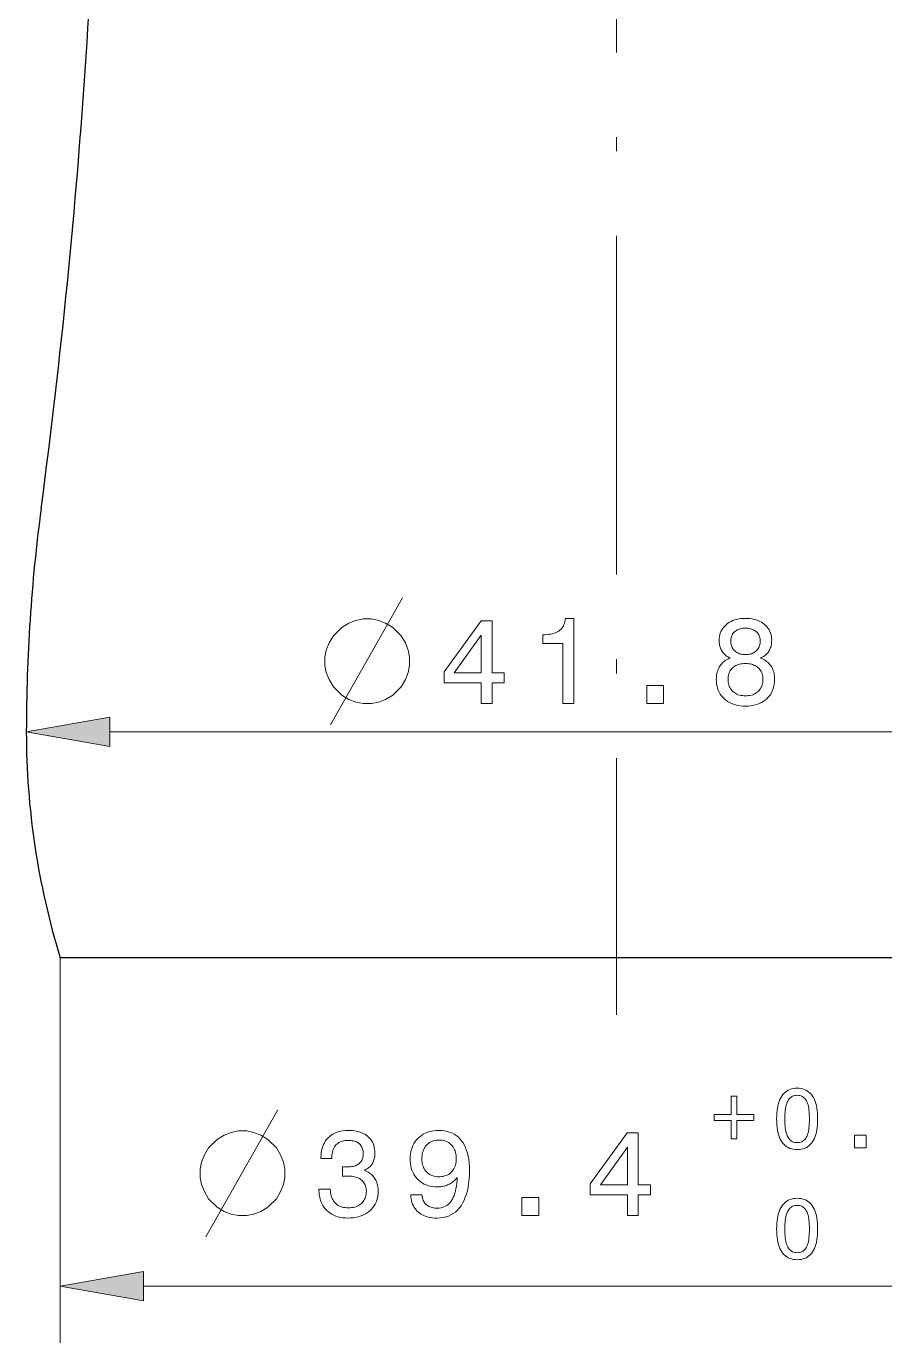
# Model space of a CAD drawing. Extents: x 0 to 297, y 0 to 420.
# Drawn here: x 124.7 to 155.1, y 108.12 to 154.75 of the extents above; entities that cross this region are included whole.
import ezdxf

# ---------------------------------------------------------------- set-up
doc = ezdxf.new("R2010")
doc.units = 0
doc.linetypes.add('DASHDOT', pattern=[18.5, 12, -3, 0.5, -3])

msp = doc.modelspace()

# ---------------------------------------------------------------- linework, layer by layer
at = {"color": 7, "linetype": 'DASHDOT', "lineweight": 13}
msp.add_line((145.6, 332.328), (145.6, 119.729), dxfattribs=at)
at = {"color": 7, "lineweight": 13}
for p, q in [((127.655, 129.758), (163.546, 129.758)), ((128.855, 110.121), (162.346, 110.121))]:
    msp.add_line(p, q, dxfattribs=at)
at = {"color": 7, "lineweight": 13, "ltscale": 0.340917}
msp.add_line((125.9, 121.758), (125.9, 108.121), dxfattribs=at)
at = {"color": 7, "lineweight": 30}
for p, q in [((165.3, 121.758), (125.9, 121.758)), ((165.25, 121.758), (125.95, 121.758))]:
    msp.add_line(p, q, dxfattribs=at)
at = {"color": 7, "lineweight": 13}
for points in [[(135.475, 130.008), (137.175, 133.008), (138.025, 134.508)], [(131.055, 111.871), (132.755, 114.871), (133.605, 116.371)]]:
    msp.add_lwpolyline(points, dxfattribs=at)
for points in [[(136.925, 133.758), (136.625, 133.758), (136.375, 133.708), (136.125, 133.608), (135.875, 133.458), (135.575, 133.158), (135.425, 132.908), (135.325, 132.658), (135.275, 132.408), (135.275, 132.108), (135.325, 131.858), (135.425, 131.608), (135.575, 131.358), (135.875, 131.058), (136.125, 130.908), (136.375, 130.808), (136.625, 130.758), (136.925, 130.758), (137.175, 130.808), (137.425, 130.908), (137.675, 131.058), (137.975, 131.358), (138.125, 131.608), (138.225, 131.858), (138.275, 132.108), (138.275, 132.408), (138.225, 132.658), (138.125, 132.908), (137.975, 133.158), (137.675, 133.458), (137.425, 133.608), (137.175, 133.708)], [(140.812, 130.758), (140.812, 131.5), (139.494, 131.5), (139.494, 131.88), (140.808, 133.691), (141.2, 133.691), (141.2, 131.846), (141.628, 131.846), (141.628, 131.5), (141.2, 131.5), (141.2, 130.758)], [(143.696, 130.758), (143.696, 132.892), (142.996, 132.892), (142.996, 133.197), (143.071, 133.2), (143.142, 133.205), (143.21, 133.213), (143.273, 133.223), (143.332, 133.236), (143.388, 133.252), (143.439, 133.27), (143.486, 133.29), (143.53, 133.314), (143.569, 133.34), (143.605, 133.368), (143.638, 133.401), (143.668, 133.436), (143.696, 133.475), (143.72, 133.517), (143.741, 133.562), (143.759, 133.611), (143.774, 133.663), (143.786, 133.718), (143.795, 133.777), (144.088, 133.777), (144.088, 130.758)], [(149.633, 132.373), (149.594, 132.392), (149.557, 132.412), (149.523, 132.433), (149.49, 132.456), (149.459, 132.48), (149.43, 132.505), (149.404, 132.532), (149.379, 132.56), (149.356, 132.589), (149.335, 132.62), (149.317, 132.652), (149.3, 132.685), (149.285, 132.72), (149.272, 132.756), (149.261, 132.794), (149.252, 132.833), (149.245, 132.873), (149.24, 132.915), (149.237, 132.958), (149.236, 133.003), (149.239, 133.071), (149.247, 133.136), (149.26, 133.198), (149.278, 133.258), (149.301, 133.315), (149.329, 133.369), (149.363, 133.421), (149.402, 133.471), (149.445, 133.518), (149.495, 133.562), (149.548, 133.603), (149.604, 133.639), (149.664, 133.672), (149.726, 133.7), (149.792, 133.723), (149.861, 133.743), (149.933, 133.758), (150.008, 133.768), (150.087, 133.775), (150.168, 133.777), (150.25, 133.775), (150.329, 133.768), (150.404, 133.758), (150.476, 133.743), (150.545, 133.723), (150.611, 133.7), (150.673, 133.672), (150.733, 133.639), (150.789, 133.603), (150.842, 133.562), (150.89, 133.518), (150.934, 133.471), (150.972, 133.421), (151.006, 133.369), (151.034, 133.315), (151.057, 133.258), (151.075, 133.198), (151.088, 133.136), (151.095, 133.071), (151.098, 133.003), (151.097, 132.958), (151.094, 132.914), (151.089, 132.872), (151.082, 132.831), (151.074, 132.792), (151.063, 132.754), (151.05, 132.718), (151.036, 132.683), (151.019, 132.649), (151.001, 132.617), (150.98, 132.587), (150.958, 132.558), (150.933, 132.53), (150.907, 132.503), (150.878, 132.478), (150.847, 132.455), (150.814, 132.432), (150.78, 132.411), (150.743, 132.391), (150.704, 132.373), (150.752, 132.353), (150.797, 132.332), (150.841, 132.308), (150.882, 132.283), (150.92, 132.255), (150.956, 132.226), (150.99, 132.195), (151.021, 132.161), (151.049, 132.126), (151.076, 132.088), (151.1, 132.049), (151.121, 132.008), (151.14, 131.965), (151.156, 131.921), (151.17, 131.875), (151.181, 131.827), (151.19, 131.777), (151.196, 131.726), (151.2, 131.673), (151.201, 131.618), (151.198, 131.533), (151.19, 131.452), (151.176, 131.375), (151.156, 131.3), (151.131, 131.23), (151.101, 131.163), (151.064, 131.099), (151.022, 131.039), (150.975, 130.982), (150.922, 130.929), (150.864, 130.88), (150.802, 130.836), (150.737, 130.798), (150.667, 130.764), (150.594, 130.736), (150.516, 130.713), (150.435, 130.695), (150.35, 130.682), (150.261, 130.674), (150.168, 130.672), (150.075, 130.674), (149.986, 130.682), (149.901, 130.695), (149.82, 130.713), (149.743, 130.736), (149.669, 130.764), (149.6, 130.798), (149.535, 130.836), (149.473, 130.88), (149.415, 130.929), (149.363, 130.982), (149.315, 131.039), (149.274, 131.099), (149.237, 131.163), (149.207, 131.23), (149.182, 131.3), (149.162, 131.375), (149.148, 131.452), (149.14, 131.533), (149.137, 131.618), (149.138, 131.673), (149.142, 131.726), (149.148, 131.777), (149.157, 131.827), (149.169, 131.875), (149.182, 131.921), (149.199, 131.965), (149.217, 132.008), (149.239, 132.049), (149.263, 132.088), (149.289, 132.126), (149.318, 132.161), (149.349, 132.195), (149.382, 132.226), (149.418, 132.255), (149.456, 132.283), (149.497, 132.308), (149.54, 132.332), (149.585, 132.353)], [(149.647, 132.97), (149.649, 132.927), (149.653, 132.887), (149.66, 132.848), (149.67, 132.811), (149.683, 132.776), (149.699, 132.742), (149.717, 132.71), (149.738, 132.679), (149.763, 132.651), (149.79, 132.624), (149.819, 132.599), (149.85, 132.577), (149.883, 132.557), (149.919, 132.54), (149.955, 132.526), (149.994, 132.514), (150.035, 132.505), (150.077, 132.498), (150.122, 132.494), (150.168, 132.493), (150.215, 132.494), (150.26, 132.498), (150.302, 132.505), (150.343, 132.514), (150.382, 132.526), (150.419, 132.54), (150.455, 132.557), (150.488, 132.577), (150.519, 132.599), (150.549, 132.624), (150.576, 132.651), (150.6, 132.679), (150.621, 132.71), (150.64, 132.742), (150.655, 132.776), (150.668, 132.811), (150.678, 132.848), (150.685, 132.887), (150.69, 132.927), (150.691, 132.97), (150.69, 133.012), (150.685, 133.052), (150.678, 133.09), (150.669, 133.127), (150.656, 133.162), (150.641, 133.195), (150.623, 133.226), (150.602, 133.255), (150.578, 133.282), (150.552, 133.308), (150.523, 133.331), (150.492, 133.352), (150.459, 133.371), (150.424, 133.387), (150.386, 133.4), (150.347, 133.412), (150.305, 133.42), (150.262, 133.426), (150.216, 133.43), (150.168, 133.431), (150.121, 133.43), (150.075, 133.426), (150.032, 133.42), (149.991, 133.412), (149.951, 133.4), (149.914, 133.387), (149.879, 133.371), (149.846, 133.352), (149.815, 133.331), (149.787, 133.308), (149.76, 133.282), (149.736, 133.255), (149.716, 133.226), (149.697, 133.195), (149.682, 133.162), (149.67, 133.127), (149.66, 133.09), (149.653, 133.052), (149.649, 133.012)], [(139.857, 131.846), (140.812, 131.846), (140.812, 133.189)], [(149.553, 131.627), (149.554, 131.573), (149.559, 131.522), (149.567, 131.473), (149.579, 131.426), (149.594, 131.381), (149.612, 131.339), (149.634, 131.299), (149.658, 131.262), (149.687, 131.226), (149.718, 131.193), (149.752, 131.163), (149.789, 131.136), (149.828, 131.112), (149.869, 131.092), (149.913, 131.074), (149.959, 131.06), (150.008, 131.049), (150.059, 131.041), (150.112, 131.036), (150.168, 131.034), (150.224, 131.036), (150.278, 131.041), (150.329, 131.049), (150.378, 131.06), (150.425, 131.074), (150.469, 131.092), (150.51, 131.112), (150.549, 131.136), (150.586, 131.163), (150.62, 131.193), (150.652, 131.226), (150.68, 131.262), (150.705, 131.299), (150.726, 131.339), (150.744, 131.381), (150.759, 131.426), (150.771, 131.473), (150.779, 131.522), (150.784, 131.573), (150.786, 131.627), (150.784, 131.677), (150.779, 131.724), (150.771, 131.77), (150.76, 131.814), (150.745, 131.855), (150.727, 131.894), (150.705, 131.932), (150.681, 131.967), (150.653, 132), (150.621, 132.03), (150.587, 132.059), (150.551, 132.084), (150.512, 132.106), (150.47, 132.125), (150.426, 132.142), (150.379, 132.155), (150.33, 132.166), (150.279, 132.173), (150.225, 132.177), (150.168, 132.179), (150.112, 132.177), (150.058, 132.173), (150.007, 132.166), (149.958, 132.155), (149.912, 132.142), (149.868, 132.125), (149.827, 132.106), (149.788, 132.084), (149.751, 132.059), (149.717, 132.03), (149.686, 132), (149.658, 131.967), (149.633, 131.932), (149.612, 131.894), (149.594, 131.855), (149.579, 131.814), (149.567, 131.77), (149.559, 131.724), (149.554, 131.677)], [(146.673, 130.758), (146.673, 131.401), (147.269, 131.401), (147.269, 130.758)], [(127.655, 130.279), (124.7, 129.758), (127.655, 129.237)], [(151.273, 116.046), (151.275, 116.15), (151.28, 116.248), (151.289, 116.342), (151.302, 116.431), (151.319, 116.515), (151.34, 116.593), (151.364, 116.667), (151.392, 116.735), (151.423, 116.798), (151.459, 116.856), (151.497, 116.909), (151.54, 116.957), (151.585, 116.998), (151.635, 117.034), (151.687, 117.065), (151.743, 117.09), (151.802, 117.11), (151.865, 117.124), (151.931, 117.132), (152, 117.135), (152.07, 117.132), (152.137, 117.124), (152.2, 117.11), (152.259, 117.09), (152.315, 117.066), (152.368, 117.035), (152.417, 116.999), (152.462, 116.958), (152.504, 116.911), (152.543, 116.859), (152.577, 116.801), (152.609, 116.738), (152.636, 116.67), (152.66, 116.596), (152.68, 116.517), (152.697, 116.433), (152.71, 116.344), (152.719, 116.25), (152.724, 116.15), (152.726, 116.046), (152.724, 115.941), (152.719, 115.842), (152.71, 115.748), (152.697, 115.659), (152.68, 115.575), (152.66, 115.497), (152.636, 115.424), (152.609, 115.356), (152.577, 115.293), (152.543, 115.235), (152.504, 115.183), (152.462, 115.137), (152.417, 115.095), (152.368, 115.06), (152.315, 115.029), (152.259, 115.005), (152.2, 114.986), (152.137, 114.972), (152.07, 114.964), (152, 114.961), (151.931, 114.964), (151.865, 114.972), (151.802, 114.986), (151.743, 115.005), (151.687, 115.03), (151.635, 115.06), (151.585, 115.096), (151.54, 115.137), (151.497, 115.184), (151.459, 115.237), (151.423, 115.295), (151.392, 115.357), (151.364, 115.425), (151.34, 115.499), (151.319, 115.577), (151.302, 115.66), (151.289, 115.749), (151.28, 115.843), (151.275, 115.942)], [(149.657, 116.859), (149.868, 116.859), (149.868, 116.203), (150.464, 116.203), (150.464, 115.994), (149.868, 115.994), (149.868, 115.339), (149.657, 115.339), (149.657, 115.994), (149.058, 115.994), (149.058, 116.203), (149.657, 116.203)], [(151.562, 116.046), (151.563, 115.961), (151.566, 115.881), (151.571, 115.806), (151.579, 115.736), (151.588, 115.67), (151.6, 115.609), (151.614, 115.552), (151.63, 115.5), (151.648, 115.453), (151.668, 115.41), (151.691, 115.372), (151.715, 115.338), (151.743, 115.307), (151.772, 115.281), (151.804, 115.259), (151.839, 115.241), (151.875, 115.227), (151.915, 115.217), (151.956, 115.211), (152, 115.209), (152.044, 115.211), (152.086, 115.217), (152.125, 115.227), (152.162, 115.241), (152.197, 115.259), (152.229, 115.28), (152.258, 115.306), (152.285, 115.336), (152.309, 115.37), (152.332, 115.408), (152.351, 115.45), (152.369, 115.497), (152.385, 115.549), (152.398, 115.606), (152.41, 115.667), (152.419, 115.733), (152.426, 115.804), (152.431, 115.88), (152.435, 115.96), (152.436, 116.046), (152.435, 116.131), (152.431, 116.212), (152.426, 116.288), (152.419, 116.359), (152.41, 116.425), (152.398, 116.487), (152.385, 116.543), (152.369, 116.595), (152.351, 116.642), (152.332, 116.685), (152.309, 116.722), (152.285, 116.756), (152.258, 116.786), (152.229, 116.812), (152.197, 116.834), (152.162, 116.852), (152.125, 116.866), (152.086, 116.876), (152.044, 116.882), (152, 116.884), (151.956, 116.882), (151.915, 116.876), (151.875, 116.866), (151.839, 116.852), (151.804, 116.833), (151.772, 116.811), (151.743, 116.785), (151.715, 116.755), (151.691, 116.721), (151.668, 116.682), (151.648, 116.64), (151.63, 116.592), (151.614, 116.54), (151.6, 116.484), (151.588, 116.422), (151.579, 116.356), (151.571, 116.286), (151.566, 116.21), (151.563, 116.13)], [(132.505, 115.621), (132.205, 115.621), (131.955, 115.571), (131.705, 115.471), (131.455, 115.321), (131.155, 115.021), (131.005, 114.771), (130.905, 114.521), (130.855, 114.271), (130.855, 113.971), (130.905, 113.721), (131.005, 113.471), (131.155, 113.221), (131.455, 112.921), (131.705, 112.771), (131.955, 112.671), (132.205, 112.621), (132.505, 112.621), (132.755, 112.671), (133.005, 112.771), (133.255, 112.921), (133.555, 113.221), (133.705, 113.471), (133.805, 113.721), (133.855, 113.971), (133.855, 114.271), (133.805, 114.521), (133.705, 114.771), (133.555, 115.021), (133.255, 115.321), (133.005, 115.471), (132.755, 115.571)], [(135.065, 113.562), (135.464, 113.562), (135.467, 113.5), (135.473, 113.441), (135.482, 113.385), (135.495, 113.331), (135.511, 113.281), (135.53, 113.233), (135.552, 113.189), (135.577, 113.147), (135.606, 113.108), (135.638, 113.071), (135.673, 113.038), (135.71, 113.009), (135.75, 112.983), (135.793, 112.96), (135.839, 112.941), (135.887, 112.925), (135.938, 112.913), (135.992, 112.904), (136.048, 112.899), (136.107, 112.898), (136.165, 112.899), (136.22, 112.904), (136.273, 112.912), (136.323, 112.923), (136.371, 112.937), (136.416, 112.954), (136.459, 112.975), (136.499, 112.999), (136.537, 113.026), (136.572, 113.056), (136.604, 113.088), (136.633, 113.124), (136.658, 113.161), (136.68, 113.201), (136.699, 113.243), (136.714, 113.288), (136.726, 113.335), (136.735, 113.384), (136.74, 113.436), (136.742, 113.49), (136.74, 113.539), (136.735, 113.586), (136.726, 113.631), (136.715, 113.673), (136.7, 113.713), (136.681, 113.751), (136.659, 113.787), (136.634, 113.821), (136.606, 113.852), (136.574, 113.881), (136.539, 113.908), (136.501, 113.931), (136.461, 113.953), (136.418, 113.971), (136.372, 113.986), (136.324, 113.999), (136.273, 114.009), (136.219, 114.016), (136.162, 114.02), (136.103, 114.021), (136.094, 114.021), (136.086, 114.021), (136.077, 114.021), (136.068, 114.021), (136.06, 114.021), (136.051, 114.02), (136.042, 114.02), (136.033, 114.02), (136.023, 114.02), (136.014, 114.019), (136.005, 114.019), (135.994, 114.018), (135.984, 114.018), (135.972, 114.017), (135.96, 114.016), (135.948, 114.016), (135.935, 114.015), (135.921, 114.014), (135.907, 114.014), (135.892, 114.013), (135.892, 114.352), (135.901, 114.352), (135.91, 114.351), (135.919, 114.351), (135.928, 114.351), (135.937, 114.35), (135.946, 114.35), (135.955, 114.35), (135.963, 114.35), (135.972, 114.349), (135.98, 114.349), (135.989, 114.349), (135.997, 114.349), (136.005, 114.349), (136.013, 114.348), (136.021, 114.348), (136.029, 114.348), (136.036, 114.348), (136.044, 114.348), (136.051, 114.348), (136.058, 114.348), (136.115, 114.349), (136.169, 114.353), (136.219, 114.358), (136.267, 114.366), (136.312, 114.377), (136.353, 114.389), (136.392, 114.404), (136.427, 114.422), (136.46, 114.441), (136.49, 114.463), (136.516, 114.487), (136.54, 114.514), (136.561, 114.543), (136.579, 114.574), (136.595, 114.608), (136.607, 114.644), (136.617, 114.683), (136.624, 114.724), (136.628, 114.768), (136.63, 114.814), (136.628, 114.858), (136.624, 114.901), (136.618, 114.941), (136.608, 114.979), (136.596, 115.015), (136.581, 115.049), (136.563, 115.081), (136.543, 115.111), (136.52, 115.138), (136.494, 115.164), (136.465, 115.187), (136.435, 115.208), (136.401, 115.226), (136.366, 115.242), (136.328, 115.256), (136.288, 115.267), (136.245, 115.275), (136.2, 115.281), (136.153, 115.285), (136.103, 115.286), (136.047, 115.285), (135.994, 115.28), (135.943, 115.272), (135.895, 115.26), (135.851, 115.246), (135.808, 115.228), (135.769, 115.207), (135.732, 115.182), (135.698, 115.155), (135.667, 115.124), (135.639, 115.09), (135.614, 115.053), (135.592, 115.013), (135.572, 114.97), (135.556, 114.924), (135.543, 114.874), (135.532, 114.822), (135.525, 114.767), (135.52, 114.709), (135.519, 114.647), (135.135, 114.647), (135.135, 114.677), (135.138, 114.763), (135.145, 114.846), (135.158, 114.925), (135.176, 115.001), (135.199, 115.073), (135.227, 115.141), (135.261, 115.206), (135.299, 115.267), (135.343, 115.325), (135.391, 115.379), (135.444, 115.429), (135.501, 115.473), (135.561, 115.512), (135.625, 115.546), (135.692, 115.575), (135.763, 115.598), (135.837, 115.617), (135.915, 115.63), (135.997, 115.638), (136.082, 115.64), (136.171, 115.638), (136.257, 115.632), (136.339, 115.621), (136.416, 115.606), (136.49, 115.587), (136.559, 115.564), (136.624, 115.536), (136.685, 115.504), (136.742, 115.468), (136.794, 115.427), (136.842, 115.383), (136.885, 115.335), (136.923, 115.284), (136.956, 115.23), (136.984, 115.172), (137.007, 115.111), (137.024, 115.047), (137.037, 114.979), (137.045, 114.908), (137.047, 114.833), (137.046, 114.79), (137.043, 114.749), (137.039, 114.708), (137.032, 114.669), (137.023, 114.632), (137.013, 114.595), (137, 114.56), (136.986, 114.526), (136.97, 114.493), (136.951, 114.462), (136.931, 114.432), (136.909, 114.403), (136.885, 114.376), (136.86, 114.351), (136.832, 114.326), (136.803, 114.304), (136.772, 114.283), (136.739, 114.263), (136.704, 114.245), (136.668, 114.228), (136.715, 114.209), (136.76, 114.188), (136.803, 114.166), (136.843, 114.141), (136.881, 114.115), (136.917, 114.086), (136.95, 114.055), (136.981, 114.023), (137.009, 113.988), (137.036, 113.952), (137.059, 113.913), (137.081, 113.873), (137.1, 113.831), (137.116, 113.788), (137.13, 113.742), (137.141, 113.695), (137.15, 113.647), (137.156, 113.596), (137.16, 113.544), (137.161, 113.49), (137.158, 113.405), (137.149, 113.324), (137.134, 113.246), (137.114, 113.172), (137.087, 113.1), (137.055, 113.033), (137.016, 112.969), (136.972, 112.908), (136.922, 112.85), (136.866, 112.796), (136.805, 112.747), (136.74, 112.702), (136.671, 112.663), (136.599, 112.629), (136.522, 112.6), (136.442, 112.577), (136.358, 112.558), (136.27, 112.545), (136.178, 112.538), (136.082, 112.535), (135.991, 112.538), (135.904, 112.546), (135.82, 112.559), (135.741, 112.578), (135.665, 112.603), (135.593, 112.633), (135.524, 112.668), (135.46, 112.709), (135.399, 112.755), (135.342, 112.807), (135.289, 112.863), (135.242, 112.923), (135.201, 112.986), (135.165, 113.053), (135.135, 113.124), (135.11, 113.199), (135.09, 113.276), (135.077, 113.358), (135.068, 113.443), (135.065, 113.532)], [(138.316, 113.363), (138.713, 113.363), (138.716, 113.319), (138.722, 113.277), (138.731, 113.237), (138.742, 113.199), (138.756, 113.163), (138.773, 113.128), (138.792, 113.096), (138.814, 113.066), (138.838, 113.038), (138.866, 113.011), (138.895, 112.987), (138.927, 112.966), (138.96, 112.947), (138.996, 112.93), (139.033, 112.917), (139.073, 112.905), (139.115, 112.896), (139.159, 112.89), (139.205, 112.886), (139.252, 112.885), (139.317, 112.888), (139.378, 112.896), (139.436, 112.909), (139.491, 112.928), (139.543, 112.952), (139.592, 112.982), (139.637, 113.017), (139.68, 113.057), (139.72, 113.103), (139.756, 113.154), (139.79, 113.21), (139.82, 113.272), (139.848, 113.34), (139.873, 113.414), (139.895, 113.493), (139.914, 113.578), (139.93, 113.668), (139.943, 113.764), (139.953, 113.865), (139.961, 113.973), (139.935, 113.941), (139.908, 113.91), (139.88, 113.881), (139.851, 113.854), (139.821, 113.828), (139.789, 113.804), (139.757, 113.782), (139.723, 113.761), (139.689, 113.742), (139.653, 113.724), (139.616, 113.708), (139.579, 113.694), (139.54, 113.681), (139.501, 113.67), (139.461, 113.661), (139.42, 113.653), (139.378, 113.647), (139.336, 113.643), (139.292, 113.64), (139.248, 113.64), (139.165, 113.642), (139.084, 113.651), (139.007, 113.664), (138.933, 113.683), (138.862, 113.708), (138.795, 113.738), (138.73, 113.773), (138.669, 113.814), (138.611, 113.861), (138.557, 113.913), (138.506, 113.969), (138.461, 114.029), (138.421, 114.092), (138.387, 114.159), (138.357, 114.229), (138.334, 114.303), (138.315, 114.38), (138.302, 114.461), (138.294, 114.545), (138.291, 114.633), (138.294, 114.721), (138.302, 114.805), (138.316, 114.887), (138.336, 114.965), (138.361, 115.039), (138.392, 115.11), (138.429, 115.178), (138.471, 115.242), (138.519, 115.303), (138.573, 115.361), (138.631, 115.414), (138.692, 115.462), (138.757, 115.503), (138.826, 115.54), (138.897, 115.57), (138.973, 115.596), (139.052, 115.615), (139.134, 115.629), (139.22, 115.638), (139.309, 115.64), (139.412, 115.637), (139.509, 115.626), (139.602, 115.607), (139.69, 115.582), (139.773, 115.549), (139.851, 115.509), (139.924, 115.462), (139.992, 115.407), (140.055, 115.345), (140.114, 115.276), (140.167, 115.199), (140.214, 115.117), (140.256, 115.028), (140.292, 114.932), (140.323, 114.83), (140.348, 114.722), (140.368, 114.607), (140.382, 114.486), (140.39, 114.358), (140.393, 114.224), (140.39, 114.065), (140.381, 113.914), (140.366, 113.77), (140.345, 113.634), (140.319, 113.505), (140.286, 113.384), (140.247, 113.27), (140.203, 113.164), (140.152, 113.065), (140.096, 112.973), (140.034, 112.89), (139.967, 112.816), (139.895, 112.75), (139.817, 112.693), (139.735, 112.645), (139.648, 112.605), (139.556, 112.574), (139.458, 112.552), (139.356, 112.539), (139.248, 112.535), (139.165, 112.537), (139.085, 112.544), (139.008, 112.555), (138.935, 112.571), (138.866, 112.591), (138.799, 112.616), (138.737, 112.645), (138.677, 112.679), (138.622, 112.718), (138.569, 112.76), (138.521, 112.807), (138.478, 112.857), (138.44, 112.91), (138.407, 112.965), (138.38, 113.024), (138.357, 113.086), (138.339, 113.151), (138.326, 113.219), (138.319, 113.289)], [(138.708, 114.637), (138.71, 114.58), (138.715, 114.525), (138.723, 114.473), (138.734, 114.423), (138.749, 114.375), (138.767, 114.33), (138.788, 114.287), (138.812, 114.246), (138.839, 114.208), (138.87, 114.172), (138.903, 114.139), (138.938, 114.109), (138.976, 114.083), (139.015, 114.061), (139.057, 114.042), (139.101, 114.026), (139.147, 114.014), (139.195, 114.005), (139.245, 114), (139.297, 113.998), (139.354, 114), (139.41, 114.005), (139.462, 114.013), (139.512, 114.026), (139.56, 114.041), (139.605, 114.06), (139.647, 114.082), (139.687, 114.108), (139.725, 114.137), (139.759, 114.17), (139.791, 114.205), (139.82, 114.244), (139.845, 114.284), (139.867, 114.328), (139.885, 114.374), (139.9, 114.422), (139.912, 114.473), (139.92, 114.526), (139.925, 114.582), (139.927, 114.641), (139.925, 114.7), (139.92, 114.757), (139.912, 114.811), (139.9, 114.862), (139.885, 114.912), (139.867, 114.958), (139.845, 115.003), (139.82, 115.044), (139.791, 115.084), (139.759, 115.121), (139.725, 115.154), (139.688, 115.185), (139.649, 115.212), (139.607, 115.235), (139.563, 115.254), (139.517, 115.27), (139.468, 115.283), (139.418, 115.292), (139.365, 115.297), (139.309, 115.299), (139.256, 115.297), (139.206, 115.292), (139.157, 115.282), (139.11, 115.27), (139.066, 115.253), (139.023, 115.233), (138.983, 115.209), (138.944, 115.182), (138.908, 115.151), (138.874, 115.116), (138.843, 115.079), (138.814, 115.039), (138.79, 114.997), (138.768, 114.952), (138.75, 114.905), (138.735, 114.856), (138.723, 114.805), (138.715, 114.751), (138.71, 114.695)], [(145.986, 112.621), (145.986, 113.363), (144.668, 113.363), (144.668, 113.743), (145.982, 115.554), (146.374, 115.554), (146.374, 113.709), (146.802, 113.709), (146.802, 113.363), (146.374, 113.363), (146.374, 112.621)], [(154.031, 115.021), (154.031, 115.471), (154.448, 115.471), (154.448, 115.021)], [(145.031, 113.709), (145.986, 113.709), (145.986, 115.052)], [(142.252, 112.621), (142.252, 113.264), (142.849, 113.264), (142.849, 112.621)], [(151.273, 112.146), (151.275, 112.25), (151.28, 112.348), (151.289, 112.442), (151.302, 112.531), (151.319, 112.615), (151.34, 112.693), (151.364, 112.767), (151.392, 112.835), (151.423, 112.898), (151.459, 112.956), (151.497, 113.009), (151.54, 113.057), (151.585, 113.098), (151.635, 113.134), (151.687, 113.165), (151.743, 113.19), (151.802, 113.21), (151.865, 113.224), (151.931, 113.232), (152, 113.235), (152.07, 113.232), (152.137, 113.224), (152.2, 113.21), (152.259, 113.19), (152.315, 113.166), (152.368, 113.135), (152.417, 113.099), (152.462, 113.058), (152.504, 113.011), (152.543, 112.959), (152.577, 112.901), (152.609, 112.838), (152.636, 112.77), (152.66, 112.696), (152.68, 112.617), (152.697, 112.533), (152.71, 112.444), (152.719, 112.35), (152.724, 112.25), (152.726, 112.146), (152.724, 112.041), (152.719, 111.942), (152.71, 111.848), (152.697, 111.759), (152.68, 111.675), (152.66, 111.597), (152.636, 111.524), (152.609, 111.456), (152.577, 111.393), (152.543, 111.335), (152.504, 111.283), (152.462, 111.237), (152.417, 111.195), (152.368, 111.16), (152.315, 111.129), (152.259, 111.105), (152.2, 111.086), (152.137, 111.072), (152.07, 111.064), (152, 111.061), (151.931, 111.064), (151.865, 111.072), (151.802, 111.086), (151.743, 111.105), (151.687, 111.13), (151.635, 111.16), (151.585, 111.196), (151.54, 111.237), (151.497, 111.284), (151.459, 111.337), (151.423, 111.395), (151.392, 111.457), (151.364, 111.525), (151.34, 111.599), (151.319, 111.677), (151.302, 111.76), (151.289, 111.849), (151.28, 111.943), (151.275, 112.042)], [(151.562, 112.146), (151.563, 112.061), (151.566, 111.981), (151.571, 111.906), (151.579, 111.836), (151.588, 111.77), (151.6, 111.709), (151.614, 111.652), (151.63, 111.6), (151.648, 111.553), (151.668, 111.51), (151.691, 111.472), (151.715, 111.438), (151.743, 111.407), (151.772, 111.381), (151.804, 111.359), (151.839, 111.341), (151.875, 111.327), (151.915, 111.317), (151.956, 111.311), (152, 111.309), (152.044, 111.311), (152.086, 111.317), (152.125, 111.327), (152.162, 111.341), (152.197, 111.359), (152.229, 111.38), (152.258, 111.406), (152.285, 111.436), (152.309, 111.47), (152.332, 111.508), (152.351, 111.55), (152.369, 111.597), (152.385, 111.649), (152.398, 111.706), (152.41, 111.767), (152.419, 111.833), (152.426, 111.904), (152.431, 111.98), (152.435, 112.06), (152.436, 112.146), (152.435, 112.231), (152.431, 112.312), (152.426, 112.388), (152.419, 112.459), (152.41, 112.525), (152.398, 112.587), (152.385, 112.643), (152.369, 112.695), (152.351, 112.742), (152.332, 112.785), (152.309, 112.822), (152.285, 112.856), (152.258, 112.886), (152.229, 112.912), (152.197, 112.934), (152.162, 112.952), (152.125, 112.966), (152.086, 112.976), (152.044, 112.982), (152, 112.984), (151.956, 112.982), (151.915, 112.976), (151.875, 112.966), (151.839, 112.952), (151.804, 112.933), (151.772, 112.911), (151.743, 112.885), (151.715, 112.855), (151.691, 112.821), (151.668, 112.782), (151.648, 112.74), (151.63, 112.692), (151.614, 112.64), (151.6, 112.584), (151.588, 112.522), (151.579, 112.456), (151.571, 112.386), (151.566, 112.31), (151.563, 112.23)], [(128.855, 110.642), (125.9, 110.121), (128.855, 109.6)]]:
    msp.add_lwpolyline(points, close=True, dxfattribs=at)
at = {"color": 7, "lineweight": 30}
for centre, radius, start, end in [((-115.861, 169.758), 243.212, 352.41939, 360), ((184.7, 129.758), 60, 172.41938, 180.00001), ((151.967, 129.758), 27.267, 180, 197.0615)]:
    msp.add_arc(centre, radius, start, end, dxfattribs=at)
at = {"color": 7, "lineweight": 13}
for points in [[(127.655, 130.279), (124.7, 129.758), (127.655, 130.279), (127.655, 129.237)], [(128.855, 110.642), (125.9, 110.121), (128.855, 110.642), (128.855, 109.6)]]:
    msp.add_solid(points, dxfattribs=at)

doc.saveas('drawing.dxf')
